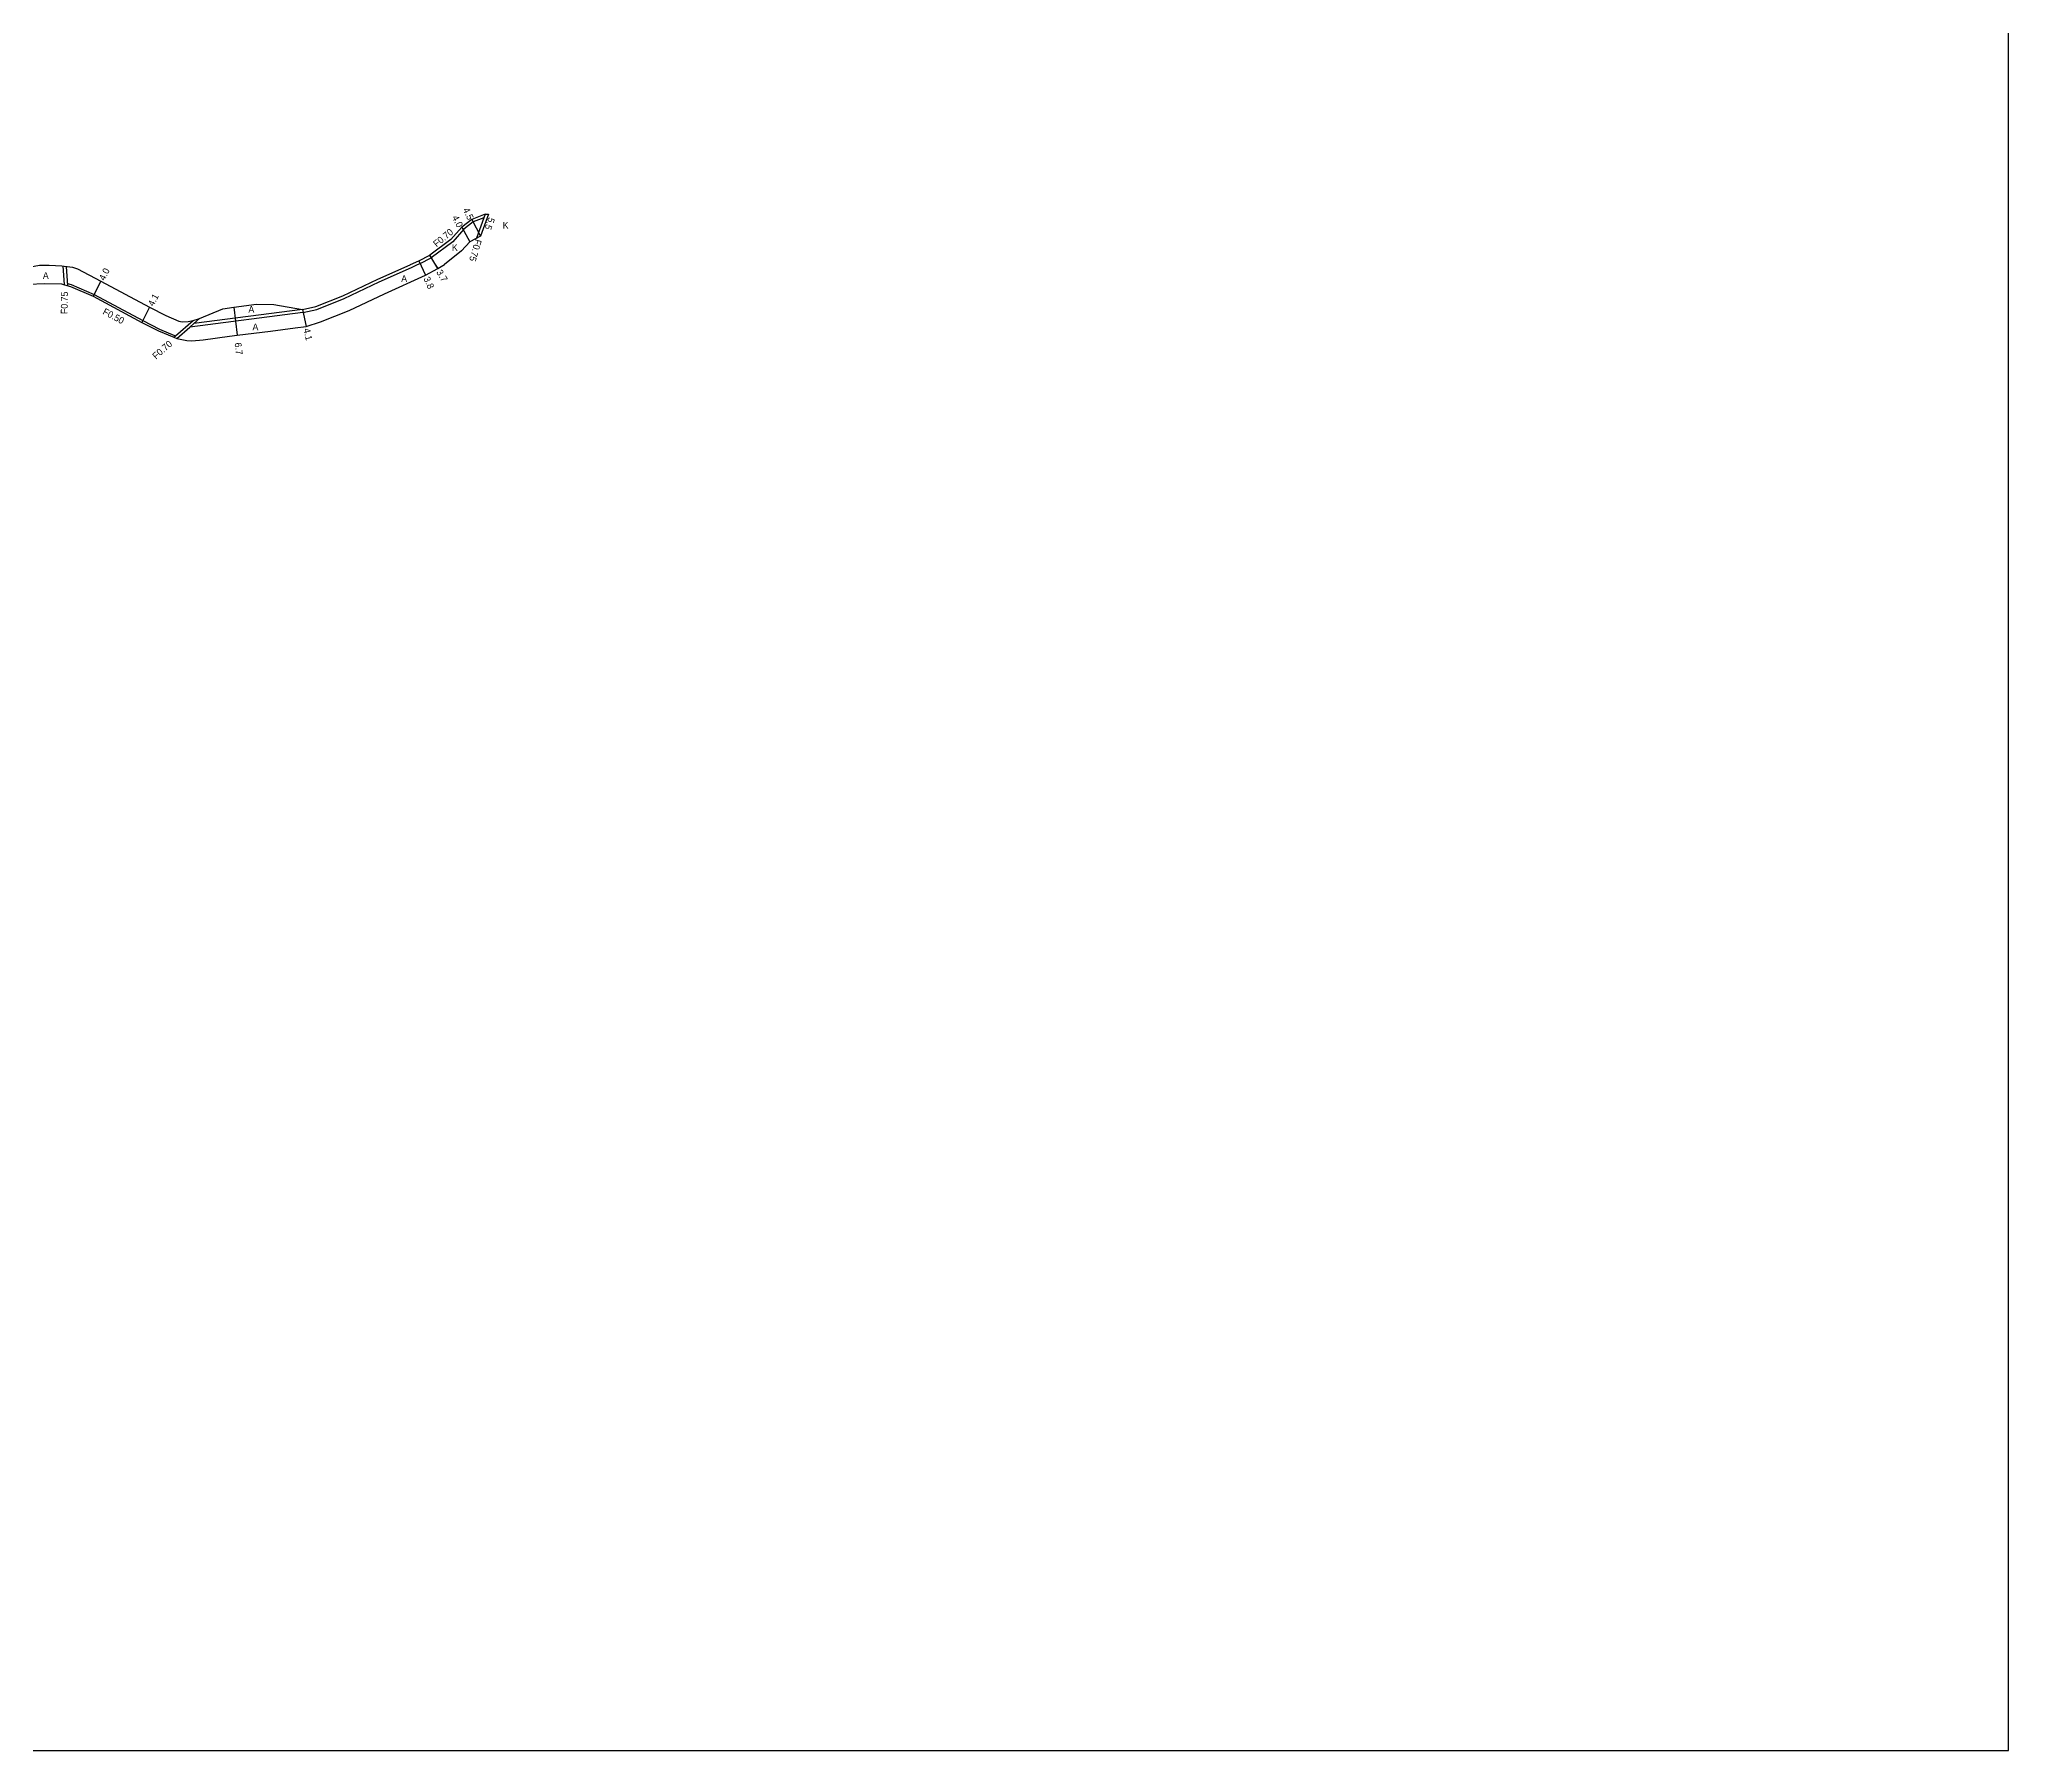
# Model space of a CAD drawing. Header units: metres. Extents: x -24000 to -21600, y -102000 to -99000.
# Drawn here: x -22068.3 to -21600, y -102000 to -101593.1 of the extents above; entities that cross this region are included whole.
import ezdxf

# ---------------------------------------------------------------- set-up
doc = ezdxf.new("R2010")
doc.units = ezdxf.units.M
doc.header["$LTSCALE"] = 2.5
for name, color, linetype in [('側溝・桝', 7, 'Continuous'), ('図郭', 7, 'Continuous'), ('幅員', 7, 'Continuous'), ('舗装', 7, 'Continuous'), ('道路', 7, 'Continuous')]:
    doc.layers.add(name, color=color, linetype=linetype)
doc.styles.get("Standard").update_dxf_attribs({"font": ''})
doc.styles.get('Standard').set_extended_font_data('@MS PGothic')

msp = doc.modelspace()

# ---------------------------------------------------------------- linework, layer by layer
at = {"layer": '側溝・桝'}
for points in [[(-21962.31, -101634.61), (-21962.63, -101635.49), (-21964.36, -101640.37)], [(-21961.54, -101634.66), (-21963.38, -101639.84)], [(-21962.63, -101635.49), (-21965.15, -101636.49), (-21967.38, -101638.21), (-21970, -101641.18), (-21975.14, -101644.98)], [(-22062.73, -101646.96), (-22062.43, -101651.39)], [(-22061.97, -101647.06), (-22061.66, -101651.61)], [(-22005.66, -101658.03), (-22002.36, -101657.29), (-21995.86, -101654.68), (-21987.53, -101650.76), (-21979.86, -101647.29), (-21978.37, -101646.61)], [(-21978.37, -101646.61), (-21977.77, -101646.33), (-21975.14, -101644.98)], [(-22061.7, -101651.08), (-22061.67, -101651.09), (-22060.74, -101651.36), (-22055.28, -101653.71), (-22043.75, -101659.91), (-22039.78, -101661.96), (-22036.19, -101663.45), (-22035.96, -101663.55)], [(-22005.66, -101658.03), (-22032.52, -101661.47)], [(-22005.78, -101657.34), (-22031.57, -101660.64)], [(-22036.38, -101663.91), (-22035.96, -101663.55), (-22031.76, -101659.88)], [(-22035.66, -101664.21), (-22032.52, -101661.47), (-22031.57, -101660.64), (-22030.23, -101659.47)]]:
    msp.add_lwpolyline(points, dxfattribs=at)
at = {"layer": '図郭'}
msp.add_lwpolyline([(-22400, -102000), (-21600, -102000), (-21600, -101400), (-22400, -101400)], close=True, dxfattribs=at)
at = {"layer": '幅員'}
for points in [[(-21961.54, -101634.66), (-21963.38, -101639.84)], [(-21967.86, -101637.7), (-21965.97, -101641.23)], [(-21965.5, -101635.88), (-21963.38, -101639.84)], [(-21978.08, -101645.7), (-21976.5, -101649.16)], [(-21973.6, -101647.55), (-21975.5, -101644.38)], [(-22053.72, -101650.58), (-22055.5, -101654.16)], [(-22042.11, -101656.71), (-22043.99, -101660.36)], [(-22022.08, -101656.76), (-22021.3, -101663.42)], [(-22005.78, -101657.34), (-22004.87, -101661.34)]]:
    msp.add_lwpolyline(points, dxfattribs=at)
at = {"layer": '舗装'}
for points in [[(-21975.5, -101644.38), (-21974.16, -101646.61)], [(-21974.16, -101646.61), (-21973.6, -101647.55)]]:
    msp.add_lwpolyline(points, dxfattribs=at)
at = {"layer": '道路'}
for points in [[(-21962.31, -101634.61), (-21965.5, -101635.88), (-21967.86, -101637.7), (-21970.47, -101640.66), (-21975.5, -101644.38)], [(-21961.54, -101634.66), (-21963.38, -101639.84)], [(-21962.31, -101634.61), (-21961.54, -101634.66)], [(-21963.38, -101639.84), (-21965.97, -101641.23), (-21967.93, -101643.36), (-21971.94, -101646.61)], [(-22071.93, -101646.61), (-22071.74, -101647.36), (-22068.27, -101646.79), (-22066.01, -101646.74), (-22062.98, -101646.92), (-22062.46, -101646.99), (-22061.71, -101647.09), (-22060.48, -101647.26), (-22059.28, -101647.62), (-22053.72, -101650.58), (-22042.11, -101656.71), (-22038.26, -101658.69), (-22035.19, -101660.06), (-22034.4, -101660.24), (-22032.95, -101660.19), (-22031.76, -101659.88), (-22030.23, -101659.47), (-22024.66, -101657.11)], [(-22070.78, -101651.24), (-22067.15, -101651.1), (-22063.08, -101651.2), (-22062.56, -101651.35), (-22061.81, -101651.57), (-22060.91, -101651.83), (-22055.5, -101654.16), (-22043.99, -101660.36), (-22039.99, -101662.41), (-22036.38, -101663.91), (-22035.66, -101664.21), (-22033.27, -101664.69), (-22032.08, -101664.73), (-22029.35, -101664.53), (-22023.1, -101663.63), (-22021.3, -101663.42), (-22013.32, -101662.48), (-22007.48, -101661.64), (-22004.87, -101661.34), (-22001.43, -101660.26), (-21994.62, -101657.53), (-21986.25, -101653.58), (-21976.5, -101649.16), (-21973.6, -101647.55), (-21971.94, -101646.61)], [(-22024.66, -101657.11), (-22022.08, -101656.76), (-22016.7, -101656.04), (-22012.56, -101656.14), (-22005.78, -101657.34), (-22002.57, -101656.62), (-21996.14, -101654.04), (-21987.82, -101650.12), (-21980.15, -101646.65), (-21980.05, -101646.61)], [(-21980.05, -101646.61), (-21978.08, -101645.7), (-21975.5, -101644.38)]]:
    msp.add_lwpolyline(points, dxfattribs=at)

# ---------------------------------------------------------------- texts
at = {"layer": '側溝・桝'}
for s, rotation, p in [('F0.70', 39.3713, (-21973.86, -101642.56)), ('F0.75', 253.6314, (-21964.63, -101640.45)), ('F0.75', 88.7404, (-22061.64, -101658.41)), ('F0.50', 331.7235, (-22053.42, -101658.31)), ('F0.70', 41.1284, (-22040.59, -101669.25))]:
    msp.add_text(s, height=1.6, rotation=rotation, dxfattribs=at).set_placement(p)
at = {"layer": '幅員'}
for s, rotation, p in [('4.5', 295.4967, (-21967.66, -101633.56)), ('4.0', 297.1433, (-21970.24, -101635.41)), ('5.5', 249.8696, (-21961.46, -101635.25)), ('4.0', 63.4919, (-22052.82, -101650.58)), ('3.7', 300.8597, (-21974, -101648.43)), ('3.8', 294.5177, (-21977.02, -101649.95)), ('4.1', 62.7382, (-22041.19, -101656.68)), ('4.1', 282.8748, (-22005.55, -101661.96)), ('6.7', 276.7043, (-22021.89, -101665.25))]:
    msp.add_text(s, height=1.6, rotation=rotation, dxfattribs=at).set_placement(p)
at = {"layer": '舗装'}
for s, p in [('K', (-21958.14, -101638.06)), ('K', (-21970.21, -101643.37)), ('A', (-22067.5, -101650.04)), ('A', (-21982.27, -101650.75)), ('A', (-22018.61, -101658.06)), ('A', (-22017.64, -101662.24))]:
    msp.add_text(s, height=1.6, dxfattribs=at).set_placement(p)

doc.saveas('drawing.dxf')
